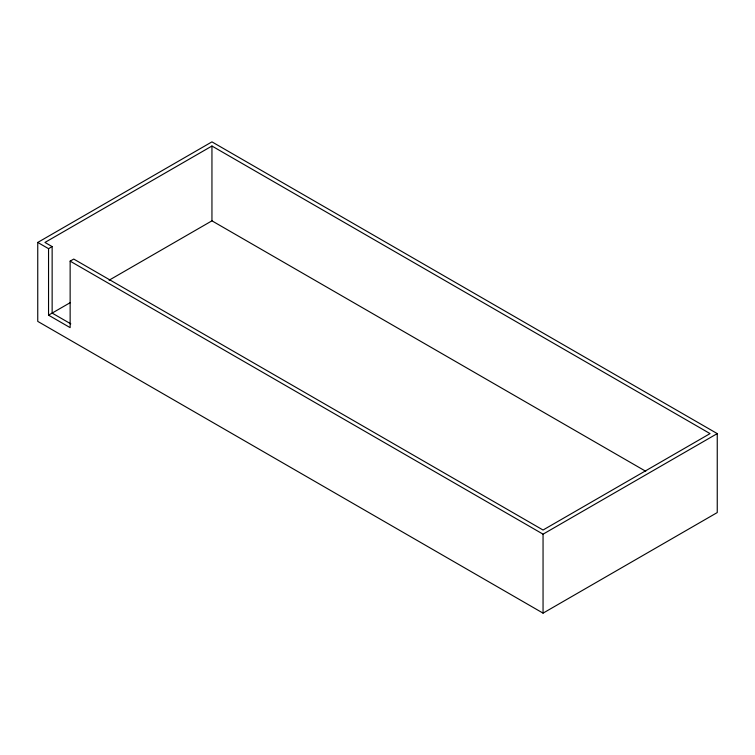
<?xml version="1.0" encoding="UTF-8"?>
<svg xmlns="http://www.w3.org/2000/svg" width="755" height="755" viewBox="0 0 755 755"><rect width="100%" height="100%" fill="white"/><g stroke="black" fill="none" stroke-linecap="round" stroke-linejoin="round"><path stroke-width="1.13" d="M37.75 242.44L211.947 141.864L717.25 433.606L717.25 512.56L543.053 613.135L37.75 321.394L37.75 242.44L48.546 248.669L52.142 246.592L52.142 313.089L70.8 323.857M48.546 248.669L48.546 315.165L70.139 327.632L70.139 261.136L73.745 259.059L543.053 530.019L710.049 433.606L211.947 146.026L44.951 242.44L52.142 246.592M48.546 315.165L70.404 302.547M109.097 280.209L211.947 220.828L645.751 471.28M70.139 261.136L543.053 534.172L717.25 433.606M543.053 534.172L543.053 613.135M211.947 146.026L211.947 220.828"/></g></svg>
